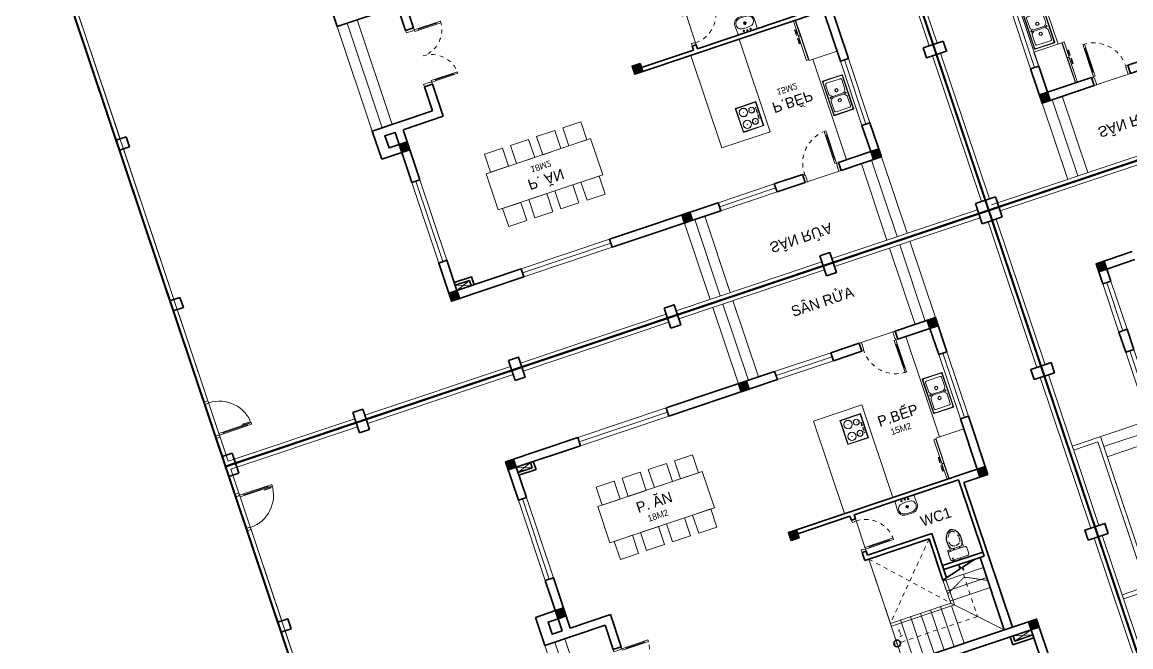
# Model space of a CAD drawing. Header units: metres. Extents: x 568336 to 569219, y 2065964 to 2066430.
# Drawn here: x 568348.01 to 568374.17, y 2066062.66 to 2066077.4 of the extents above; entities that cross this region are included whole.
import ezdxf

# ---------------------------------------------------------------- set-up
doc = ezdxf.new("R2010")
doc.units = ezdxf.units.M
for name, pattern in [('$AUDIT_BAD_LTYPE2', [0]), ('CENTER', [2, 1.25, -0.25, 0.25, -0.25]), ('DASHED', [0.75, 0.5, -0.25]), ('HIDDEN', [0.375, 0.25, -0.125]), ('HIDDEN2', [0.1875, 0.125, -0.0625]), ('xref-thap C (mb tang 32-2)$0$HIDDEN', [0.375, 0.25, -0.125]), ('Xref-VCMT-BT3 - tuong bao$0$HIDDEN', [0.375, 0.25, -0.125])]:
    doc.linetypes.add(name, pattern=pattern)
doc.layers.get('0').update_dxf_attribs({"linetype": 'CONTINUOUS'})
for name, color, linetype, lineweight in [('-CONCRETE', 1, 'CONTINUOUS', 35), ('-DOOR', 137, 'CONTINUOUS', 9), ('-FURNITURE', 46, 'CONTINUOUS', 9), ('-HIDE', 3, 'HIDDEN', 13), ('-KH', 143, 'CONTINUOUS', 13), ('-LINE1', 7, 'CONTINUOUS', 18), ('-RANH GIOI KHU DAT', 12, 'CENTER', 18), ('-TEXT', 7, 'CONTINUOUS', 15), ('-WALL', 4, 'CONTINUOUS', 35), ('Bighome_khuat', 251, 'DASHED', 5), ('CUA', 147, 'CONTINUOUS', 5), ('TEXT25', 2, 'CONTINUOUS', 13)]:
    doc.layers.add(name, color=color, linetype=linetype, lineweight=lineweight)
doc.styles.add('1', font='arial.ttf')
doc.styles.add('T1', font='', dxfattribs={"height": 200})
doc.styles.get('T1').set_extended_font_data('VNgeometric Light')

# ---------------------------------------------------------------- blocks, each defined once
blk = doc.blocks.new('A$C14986441')
at = {"ltscale": 3}
for p, q in [((-250, 420), (-250, -420)), ((240, 430), (-240, 430)), ((-200, 325), (-200, 87)), ((170, 355), (-170, 355)), ((200, 87), (200, 325)), ((250, -420), (250, 420)), ((-191, 66), (-149, 24)), ((-128, 15), (128, 15)), ((149, 24), (191, 66)), ((-200, -325), (-200, -87)), ((-191, -66), (-149, -24)), ((-128, -15), (128, -15)), ((149, -24), (191, -66)), ((200, -87), (200, -325)), ((-240, -430), (240, -430)), ((170, -355), (-170, -355))]:
    blk.add_line(p, q, dxfattribs=at)
blk.add_lwpolyline([(240, -390), (240, 390, 0.414214), (210, 420), (-210, 420, 0.414214), (-240, 390), (-240, -390, 0.414214), (-210, -420), (210, -420, 0.414214)], format="xyb", close=True, dxfattribs=at)
for centre, radius in [((-186, 0), 17.5), ((0, 125), 40), ((0, 125), 35), ((185, 0), 17.5), ((0, -125), 40), ((0, -125), 35)]:
    blk.add_circle(centre, radius, dxfattribs=at)
for centre, radius, start, end in [((-240, 420), 10, 90, 180), ((-170, 325), 30, 90, 180), ((170, 325), 30, 0, 90), ((240, 420), 10, 0, 90), ((-170, 87), 30, 180, 225), ((-128, 45), 30, 225, 270), ((128, 45), 30, 270, 315), ((170, 87), 30, 315, 0), ((-170, -87), 30, 135, 180), ((-128, -45), 30, 90, 135), ((128, -45), 30, 45, 90), ((170, -87), 30, 0, 45), ((-240, -420), 10, 180, 270), ((-170, -325), 30, 180, 270), ((170, -325), 30, 270, 0), ((240, -420), 10, 270, 0)]:
    blk.add_arc(centre, radius, start, end, dxfattribs=at)
blk = doc.blocks.new('A$C55AD6C8F')
at = {"ltscale": 3}
for p, q in [((-750, 624), (-750, 1000)), ((-750, 1000), (-704, 1000)), ((-704, 1000), (-704, 624)), ((0, 1000), (-695, 1000)), ((-695, 1000), (-695, 0)), ((0, 0), (0, 1000)), ((-704, 624), (-750, 624)), ((-750, 613), (-750, 18)), ((-704, 613), (-750, 613)), ((-704, 18), (-704, 613)), ((-750, 18), (-704, 18)), ((-695, 0), (0, 0))]:
    blk.add_line(p, q, dxfattribs=at)
at = {"ltscale": 3, "elevation": 0}
for points in [[(-750, 688), (-750, 657), (-790, 657), (-790, 788), (-771, 788), (-771, 688)], [(-750, 549), (-750, 580), (-790, 580), (-790, 449), (-771, 449), (-771, 549)]]:
    blk.add_lwpolyline(points, close=True, dxfattribs=at)
blk = doc.blocks.new('A$C5C575821')
at = {"layer": '-CONCRETE'}
h = blk.add_hatch(color=256, dxfattribs=at)
h.dxf.hatch_style = 1
h.paths.add_polyline_path([(0, 200), (0, 0), (200, 0), (200, 200)])
blk.add_lwpolyline([(0, 0), (200, 0), (200, 200), (0, 200)], close=True, dxfattribs=at)
blk = doc.blocks.new('LUOI M1')
at = {"layer": '-WALL'}
for p in [(-200, 13100), (4600, 13100), (8100, 13100), (-200, 9400), (4600, 9400), (8100, 9400), (-200, 5600), (4600, 5600), (8100, 5600), (-200, -200), (4600, -200), (8100, -200)]:
    blk.add_blockref('A$C5C575821', p, dxfattribs=at)
blk = doc.blocks.new('*U220')
at = {"color": 251}
blk.add_line((-70, 100), (-70, 700), dxfattribs=at)
for points in [[(-50, 0), (-50, 800), (-90, 800), (-90, 0)], [(-50, 100), (-90, 100), (-90, 700), (-50, 700)], [(-900, -200), (-840, -200), (-840, -40), (-850, -40), (-850, 0), (-900, 0)], [(0, -200), (-60, -200), (-60, -40), (-50, -40), (-50, 0), (0, 0)]]:
    blk.add_lwpolyline(points, close=True)
at = {"layer": 'Bighome_khuat', "linetype": 'Xref-VCMT-BT3 - tuong bao$0$HIDDEN'}
blk.add_arc((-50, 0), 800, 90, 180, dxfattribs=at)
blk = doc.blocks.new('BT1-T1')
at = {"layer": '-DOOR'}
for points in [[(196987, 46101), (197887, 46101)], [(204087, 45601), (204087, 44401)], [(195787, 45251), (195787, 43651)], [(204087, 43901), (204087, 42701)]]:
    blk.add_lwpolyline(points, dxfattribs=at)
for points in [[(203987, 44401), (204187, 44401), (204187, 45601), (203987, 45601)], [(195887, 45251), (195687, 45251), (195687, 43651), (195887, 43651)], [(203987, 42701), (204187, 42701), (204187, 43901), (203987, 43901)]]:
    blk.add_lwpolyline(points, close=True, dxfattribs=at)
at = {"layer": '-FURNITURE'}
blk.add_line((196487, 44901), (196487, 42401), dxfattribs=at)
at = {"layer": '-LINE1', "ltscale": 10}
for p, q in [((197687, 48001), (193787, 48001)), ((205937, 48001), (202187, 48001)), ((193787, 44226), (193787, 47851)), ((206087, 44226), (206087, 47851)), ((193787, 40226), (193787, 43976)), ((206087, 40226), (206087, 43976)), ((206087, 36226), (206087, 39976))]:
    blk.add_line(p, q, dxfattribs=at)
at = {"layer": '-LINE1'}
for p, q in [((204187, 42201), (206087, 42201)), ((205387, 42201), (205387, 38401)), ((204187, 41951), (205387, 41951)), ((205487, 42101), (206087, 42101)), ((205487, 42101), (205487, 38501)), ((204187, 41701), (205387, 41701)), ((205487, 38501), (206087, 38501)), ((204187, 38401), (206087, 38401))]:
    blk.add_line(p, q, dxfattribs=at)
for points in [[(195687, 48001), (195687, 46101)], [(195937, 48001), (195937, 46101)], [(196187, 48001), (196187, 46101)]]:
    blk.add_lwpolyline(points, dxfattribs=at)
at = {"layer": '-RANH GIOI KHU DAT', "linetype": 'HIDDEN', "ltscale": 10, "const_width": 50}
blk.add_lwpolyline([(193687, 28101), (206187, 28101), (206187, 48101), (193687, 48101)], close=True, dxfattribs=at)
at = {"layer": '-WALL'}
for p, q in [((195687, 46101), (196987, 46101)), ((195687, 45251), (195687, 46101)), ((196987, 45901), (196987, 46101)), ((197887, 46101), (201287, 46101)), ((197887, 45901), (197887, 46101)), ((203287, 46101), (204187, 46101)), ((204187, 45601), (204187, 46101)), ((195887, 45901), (196987, 45901)), ((195887, 45251), (195887, 45901)), ((197887, 45901), (201287, 45901)), ((203287, 45901), (203987, 45901)), ((203987, 45601), (203987, 45901)), ((203987, 45601), (204187, 45601)), ((203987, 43901), (203987, 44401))]:
    blk.add_line(p, q, dxfattribs=at)
for points in [[(193937, 47851), (193687, 47851), (193687, 48101), (193937, 48101)], [(205937, 47851), (206187, 47851), (206187, 48101), (205937, 48101)], [(193937, 43976), (193687, 43976), (193687, 44226), (193937, 44226)], [(205937, 43976), (206187, 43976), (206187, 44226), (205937, 44226)], [(205937, 39976), (206187, 39976), (206187, 40226), (205937, 40226)]]:
    blk.add_lwpolyline(points, close=True, dxfattribs=at)
for points in [[(196987, 45901), (196987, 46101)], [(197887, 45901), (197887, 46101)], [(195887, 45251), (195687, 45251)], [(203987, 44401), (204187, 44401), (204187, 43901)], [(203987, 43901), (204187, 43901)]]:
    blk.add_lwpolyline(points, dxfattribs=at)
at = {"layer": '-CONCRETE', "xscale": -1}
blk.add_blockref('LUOI M1', (203987, 32801), dxfattribs=at)
at = {"layer": '-DOOR', "rotation": 180}
blk.add_blockref('*U220', (196987, 45901), dxfattribs=at)
at = {"layer": '-FURNITURE', "rotation": 180}
for name, p in [('A$C55AD6C8F', (195887, 45901)), ('A$C14986441', (196175, 44417))]:
    blk.add_blockref(name, p, dxfattribs=at)
at = {"layer": '-TEXT', "color": 2}
blk.add_text('SÂN RỬA', height=250, dxfattribs=at).set_placement((196725, 47067))
blk = doc.blocks.new('*U227')
at = {"linetype": '$AUDIT_BAD_LTYPE2'}
for p, q in [((70, 100), (70, 700)), ((90, 700), (90, 100))]:
    blk.add_line(p, q, dxfattribs=at)
for points in [[(50, 700), (90, 700), (90, 800), (50, 800), (50, 700)], [(50, 703), (50, 100)], [(50, 100), (90, 100), (90, 0), (50, 0), (50, 100)]]:
    blk.add_lwpolyline(points)
for points in [[(118, 595), (118, 764), (90, 764), (90, 736), (113, 736), (113, 595)], [(0, 0), (50, 0), (50, -40), (60, -40), (60, -100), (0, -100)], [(900, 0), (850, 0), (850, -40), (840, -40), (840, -100), (900, -100)]]:
    blk.add_lwpolyline(points, close=True)
at = {"linetype": '$AUDIT_BAD_LTYPE2', "ltscale": 0.3}
blk.add_arc((50, 0), 800, 0, 90, dxfattribs=at)
blk = doc.blocks.new('*U226')
at = {"color": 251}
blk.add_line((-70, 100), (-70, 600), dxfattribs=at)
for points in [[(-50, 0), (-50, 700), (-90, 700), (-90, 0)], [(-50, 100), (-90, 100), (-90, 600), (-50, 600)], [(-800, -100), (-740, -100), (-740, -40), (-750, -40), (-750, 0), (-800, 0)], [(0, -100), (-60, -100), (-60, -40), (-50, -40), (-50, 0), (0, 0)]]:
    blk.add_lwpolyline(points, close=True)
at = {"layer": 'Bighome_khuat', "linetype": 'Xref-VCMT-BT3 - tuong bao$0$HIDDEN'}
blk.add_arc((-50, 0), 700, 90, 180, dxfattribs=at)
blk = doc.blocks.new('A$C23F441E4')
at = {"ltscale": 3}
blk.add_lwpolyline([(-300, 0), (-300, -510), (300, -510), (300, 0), (-300, 0)], dxfattribs=at)
for points in [[(-290, -10), (-290, -500), (290, -500), (290, -10)], [(-100, -46), (-15, -46), (-15, -56), (-100, -56)]]:
    blk.add_lwpolyline(points, close=True, dxfattribs=at)
for centre, radius in [((-147, -359), 100), ((-147, -359), 97), ((-139, -156), 70), ((-139, -156), 67), ((-139, -156), 2), ((37, -48), 6.6), ((147, -359), 100), ((147, -359), 97), ((74, -48), 6.6), ((139, -156), 70), ((139, -156), 67), ((112, -48), 6.6), ((139, -156), 2), ((160, -48), 6.6), ((-147, -359), 2), ((147, -359), 2)]:
    blk.add_circle(centre, radius, dxfattribs=at)
blk = doc.blocks.new('*U221')
for p, q in [((-1310, 550), (-1350, 550)), ((-1330, 100), (-1330, 550)), ((-90, 550), (-50, 550)), ((-70, 100), (-70, 550)), ((-1310, 100), (-1350, 100)), ((-90, 100), (-50, 100))]:
    blk.add_line(p, q)
for points in [[(-1350, 0), (-1310, 0), (-1310, 650), (-1350, 650)], [(-50, 0), (-90, 0), (-90, 650), (-50, 650)], [(-1400, -200), (-1340, -200), (-1340, -40), (-1350, -40), (-1350, 0), (-1400, 0)], [(0, -200), (-60, -200), (-60, -40), (-50, -40), (-50, 0), (0, 0)]]:
    blk.add_lwpolyline(points, close=True)
at = {"linetype": 'HIDDEN', "ltscale": 0.1}
for centre, start, end in [((-1350, 0), 0, 90), ((-50, 0), 90, 180)]:
    blk.add_arc(centre, 650, start, end, dxfattribs=at)
blk = doc.blocks.new('A$C18091ED7')
for p, q in [((0, -42), (0, 0)), ((146, -27), (179, -27)), ((146, -27), (146, -30)), ((146, -30), (166, -30)), ((153, -37), (146, -30)), ((152, 0), (152, -27)), ((152, 0), (179, 0)), ((153, -37), (166, -37)), ((153, -40), (153, -37)), ((153, -40), (178, -40)), ((153, -40), (178, -40)), ((153, -40), (153, -42)), ((185, -30), (166, -30)), ((178, -37), (166, -37)), ((168, -260), (228, -260)), ((185, -30), (178, -37)), ((178, -37), (178, -40)), ((178, -40), (178, -42)), ((179, 0), (179, -27)), ((179, -27), (185, -27)), ((185, -27), (185, -30)), ((-83, -267), (-83, -300)), ((-83, -278), (-83, -288)), ((-61, -290), (-83, -290)), ((-63, -265), (-81, -265)), ((-61, -267), (-61, -300)), ((61, -267), (61, -300)), ((61, -290), (83, -290)), ((63, -265), (81, -265)), ((83, -267), (83, -300)), ((83, -278), (83, -288)), ((165, -262), (165, -290)), ((168, -292), (207, -292)), ((231, -274), (231, -262))]:
    blk.add_line(p, q)
for points in [[(230, -219, -0.137407), (225, -235), (222, -241, -0.236081), (198, -255, -0.051961), (-198, -255, -0.236081), (-222, -241), (-225, -235, -0.137407), (-230, -219), (-230, -72, -0.198912), (-226, -63), (-209, -46, -0.198912), (-200, -42), (0, -42), (200, -42, -0.198912), (209, -46), (226, -63, -0.198912), (230, -72)], [(144, -619, -0.212405), (26, -734, -0.027685), (-1, -739, -0.022279), (-26, -734, -0.212405), (-144, -619, -0.142796), (-167, -428, -0.093005), (-128, -309, -0.256439), (-111, -300), (0, -300), (111, -300, -0.256439), (128, -309, -0.093005), (167, -428, -0.142796)]]:
    blk.add_lwpolyline(points, format="xyb", close=True)
at = {"linetype": 'xref-thap C (mb tang 32-2)$0$HIDDEN', "ltscale": 100}
blk.add_lwpolyline([(61, -669, -0.199031), (0, -699, -0.199031), (-61, -669, -0.218924), (-132, -478, -0.153791), (-112, -404, -0.236701), (0, -348, -0.236701), (112, -404, -0.153791), (132, -478, -0.218924)], format="xyb", close=True, dxfattribs=at)
blk.add_circle((166, -78), 13.9)
for centre, radius, start, end in [((168, -262), 2.47, 90, 180), ((-81, -267), 1.98, 90, 180), ((-63, -267), 1.98, 0, 90), ((63, -267), 1.98, 90, 180), ((81, -267), 1.98, 0, 90), ((168, -290), 2.47, 180, 270), ((207, -277), 15.5, 270, 306.4659), ((168, -225), 80.1, 306.4659, 320.3123), ((228, -274), 2.47, 320.3123, 0)]:
    blk.add_arc(centre, radius, start, end)
for points in [[(-156, -259), (-157, -267), (-164, -328), (-169, -385), (-184, -528), (-136, -679), (-50, -735), (-20, -741), (0, -744)], [(156, -259), (157, -267), (164, -328), (169, -385), (184, -528), (136, -679), (50, -735), (20, -741), (0, -744)]]:
    blk.add_open_spline(points, degree=3, knots=[130.613938, 130.613938, 130.613938, 130.613938, 152.852109, 311.129351, 417.703951, 561.383393, 697.692632, 710.812262, 710.812262, 710.812262, 710.812262])
blk = doc.blocks.new('A$Ca51cd422')
for p, q in [((167, 414), (224, 414)), ((195, 383), (195, 443)), ((267, 429), (324, 429)), ((295, 398), (295, 458)), ((367, 414), (424, 414)), ((395, 383), (395, 443)), ((249, 215), (342, 215)), ((295, 165), (295, 264))]:
    blk.add_line(p, q)
for points in [[(0, 200, 0.414214), (200, 0), (390, 0, 0.414214), (590, 200), (581, 446, 0.409799), (551, 475), (39, 475, 0.403607), (9, 446)], [(177, 40, 0.090773), (424, 43, 0.149887), (521, 96, 0.430722), (482, 321, 0.080637), (470, 327, 0.127732), (125, 329, 0.074208), (114, 325, 0.443092), (69, 96, 0.13364), (154, 46, 0.033617)]]:
    blk.add_lwpolyline(points, format="xyb", close=True)
for centre, radius in [((195, 414), 17.5), ((295, 429), 17.5), ((395, 414), 17.5), ((295, 215), 37.5), ((295, 215), 22.5), ((295, 215), 22.5)]:
    blk.add_circle(centre, radius)
blk = doc.blocks.new('BT4-T1')
at = {"layer": '-DOOR'}
for points in [[(192032, -114710), (192032, -114910), (189832, -114910), (189832, -114710)], [(196132, -114710), (196132, -114910), (194732, -114910), (194732, -114710)], [(198532, -115561), (198732, -115561), (198732, -117161), (198532, -117161)], [(188032, -115661), (188232, -115661), (188232, -117661), (188032, -117661)]]:
    blk.add_lwpolyline(points, close=True, dxfattribs=at)
for points in [[(192032, -114810), (189832, -114810)], [(196132, -114810), (194732, -114810)], [(196832, -114710), (197732, -114710)], [(198632, -115561), (198632, -117161)], [(188132, -117661), (188132, -115661)], [(195432, -118611), (195432, -119411)]]:
    blk.add_lwpolyline(points, dxfattribs=at)
at = {"layer": '-FURNITURE'}
for p, q in [((197932, -117411), (197932, -114910)), ((196432, -116110), (195232, -116110)), ((195232, -118411), (195232, -116110)), ((196432, -118411), (196432, -116110))]:
    blk.add_line(p, q, dxfattribs=at)
for points in [[(188587, -115040), (188232, -114910)], [(188587, -114910), (188232, -115040)], [(189869, -116403), (190319, -116403), (190319, -115953), (189869, -115953), (189869, -116403)], [(190519, -116403), (190969, -116403), (190969, -115953), (190519, -115953), (190519, -116403)], [(191169, -116403), (191619, -116403), (191619, -115953), (191169, -115953), (191169, -116403)], [(191819, -116403), (192269, -116403), (192269, -115953), (191819, -115953), (191819, -116403)], [(189762, -116403), (192362, -116403), (192362, -117303), (189762, -117303), (189762, -116403)], [(189869, -117303), (190319, -117303), (190319, -117753), (189869, -117753), (189869, -117303)], [(190519, -117303), (190969, -117303), (190969, -117753), (190519, -117753), (190519, -117303)], [(191169, -117303), (191619, -117303), (191619, -117753), (191169, -117753), (191169, -117303)], [(191819, -117303), (192269, -117303), (192269, -117753), (191819, -117753), (191819, -117303)], [(198082, -122541), (198532, -122411)], [(198082, -122411), (198532, -122541)]]:
    blk.add_lwpolyline(points, dxfattribs=at)
at = {"layer": '-HIDE', "ltscale": 10}
for points in [[(195432, -119611), (196932, -121211)], [(196932, -119611), (195432, -121211)]]:
    blk.add_lwpolyline(points, dxfattribs=at)
at = {"layer": '-KH', "linetype": 'HIDDEN2', "ltscale": 5}
blk.add_lwpolyline([(197432, -120661), (197432, -121711), (195351, -121711)], dxfattribs=at)
at = {"layer": '-LINE1'}
for p, q in [((184982, -112810), (181832, -112810)), ((181832, -112810), (181832, -113410)), ((188857, -112810), (185232, -112810)), ((192732, -112810), (189107, -112810)), ((196607, -112810), (192982, -112810)), ((200482, -112810), (196857, -112810)), ((181832, -113410), (181732, -113410)), ((181832, -114310), (181732, -114310)), ((181832, -114310), (181832, -127669)), ((195432, -122211), (195432, -119611)), ((195432, -121211), (195432, -119611)), ((197002, -120623), (197002, -121281)), ((196932, -120642), (196932, -121211)), ((196932, -121211), (195432, -121211)), ((197002, -121281), (195432, -121281)), ((195682, -122211), (195682, -121211)), ((195932, -122211), (195932, -121211)), ((196182, -122211), (196182, -121211)), ((196432, -122211), (196432, -121211)), ((196682, -122211), (196682, -121211)), ((196932, -122211), (196932, -121281))]:
    blk.add_line(p, q, dxfattribs=at)
at = {"layer": '-LINE1', "ltscale": 10}
for p, q in [((181832, -116585), (181832, -112960)), ((200632, -116585), (200632, -112960)), ((181832, -120585), (181832, -116835)), ((200632, -120585), (200632, -116835)), ((181832, -124585), (181832, -120835)), ((200632, -124585), (200632, -120835))]:
    blk.add_line(p, q, dxfattribs=at)
at = {"layer": '-LINE1'}
for points in [[(193832, -114710), (193832, -112810)], [(194082, -114710), (194082, -112810)], [(194332, -114710), (194332, -112810)], [(198232, -114710), (198232, -112810)], [(198482, -114710), (198482, -112810)], [(198732, -114710), (198732, -112810)], [(187532, -119111), (187532, -121711)], [(187782, -119111), (187782, -121711)], [(188032, -119111), (188032, -121711)], [(196932, -120661), (197932, -120661)], [(196932, -120911), (197932, -120911)], [(196932, -121161), (197932, -121161)], [(196932, -121211), (197932, -122211)]]:
    blk.add_lwpolyline(points, dxfattribs=at)
at = {"layer": '-LINE1', "const_width": 20}
blk.add_lwpolyline([(197932, -120981), (197432, -120731), (196932, -120981)], dxfattribs=at)
at = {"layer": '-RANH GIOI KHU DAT', "linetype": 'HIDDEN', "ltscale": 10, "const_width": 50}
blk.add_lwpolyline([(200732, -112710), (181732, -112710), (181732, -127710), (186732, -132710), (200732, -132710)], close=True, dxfattribs=at)
at = {"layer": '-WALL'}
for p, q in [((189832, -114710), (188032, -114710)), ((194732, -114710), (192032, -114710)), ((196832, -114710), (196132, -114710)), ((198732, -114710), (197732, -114710)), ((198732, -115561), (198732, -114710)), ((189832, -114910), (188232, -114910)), ((188232, -115040), (188587, -115040)), ((188232, -115110), (188657, -115110)), ((188587, -115040), (188587, -114910)), ((188657, -115110), (188657, -114910)), ((194732, -114910), (192032, -114910)), ((196832, -114910), (196132, -114910)), ((198532, -114910), (197732, -114910)), ((198532, -115561), (198532, -114910)), ((198532, -118411), (198532, -117161)), ((198732, -118611), (198732, -117161)), ((188232, -117661), (188032, -117661)), ((188232, -118911), (188232, -117661)), ((188032, -118411), (187532, -118411)), ((187532, -118411), (187532, -119111)), ((198532, -118411), (194032, -118411)), ((195332, -118511), (194032, -118511)), ((195332, -118611), (195332, -118511)), ((195432, -118611), (195432, -118511)), ((198032, -118511), (195432, -118511)), ((198032, -120411), (198032, -118511)), ((195332, -118611), (195432, -118611)), ((198132, -122211), (198132, -118611)), ((198132, -118611), (198732, -118611)), ((189232, -118911), (189232, -119711)), ((187532, -119111), (189032, -119111)), ((189032, -119111), (189032, -119711)), ((195332, -119611), (195332, -119411)), ((195332, -119411), (195432, -119411)), ((195432, -119511), (195432, -119411)), ((197032, -119511), (195432, -119511)), ((197032, -120615), (197032, -119511)), ((189232, -119711), (189032, -119711)), ((196932, -119611), (195332, -119611)), ((196932, -120642), (196932, -119611)), ((198032, -120311), (197032, -120311)), ((198032, -120411), (197032, -120411)), ((197932, -122211), (197932, -120411)), ((189032, -121111), (189032, -121711)), ((189232, -121111), (189032, -121111)), ((189232, -121111), (189232, -121911)), ((189032, -121711), (187532, -121711)), ((187532, -122411), (187532, -121711)), ((198532, -122411), (195032, -122411)), ((198012, -122611), (198012, -122411)), ((198082, -122541), (198082, -122411)), ((198532, -122611), (198012, -122611)), ((198532, -122541), (198082, -122541))]:
    blk.add_line(p, q, dxfattribs=at)
for points in [[(181982, -112960), (181732, -112960), (181732, -112710), (181982, -112710)], [(184982, -112960), (184982, -112710), (185232, -112710), (185232, -112960)], [(188857, -112960), (188857, -112710), (189107, -112710), (189107, -112960)], [(192732, -112960), (192732, -112710), (192982, -112710), (192982, -112960)], [(196607, -112960), (196607, -112710), (196857, -112710), (196857, -112960)], [(200482, -112960), (200732, -112960), (200732, -112710), (200482, -112710)], [(181982, -116835), (181732, -116835), (181732, -116585), (181982, -116585)], [(200482, -116835), (200732, -116835), (200732, -116585), (200482, -116585)], [(181982, -120835), (181732, -120835), (181732, -120585), (181982, -120585)], [(200482, -120835), (200732, -120835), (200732, -120585), (200482, -120585)]]:
    blk.add_lwpolyline(points, close=True, dxfattribs=at)
for points in [[(188232, -114910), (188232, -115661), (188032, -115661), (188032, -114710)], [(189832, -114710), (189832, -114910)], [(192032, -114710), (192032, -114910)], [(194732, -114710), (194732, -114910)], [(196132, -114710), (196132, -114910)], [(196832, -114910), (196832, -114710)], [(197732, -114910), (197732, -114710)], [(198532, -115561), (198732, -115561)], [(198532, -117161), (198732, -117161)], [(188032, -117661), (188032, -118911), (187782, -118911), (187782, -118611), (188032, -118611)], [(189232, -118911), (188232, -118911)], [(197792, -120411), (197468, -120498), (197468, -120564), (197400, -120436), (197400, -120516), (196932, -120642)], [(195032, -122211), (198732, -122211), (198732, -124411), (198532, -124411)], [(198532, -122411), (198532, -124411)]]:
    blk.add_lwpolyline(points, dxfattribs=at)
blk.add_circle((195432, -121711), 80.5, dxfattribs=at)
at = {"layer": '-DOOR', "xscale": -1, "rotation": 180}
blk.add_blockref('*U220', (197732, -114910), dxfattribs=at)
at = {"layer": '-DOOR', "rotation": 270}
for name, p in [('*U226', (195432, -119411)), ('*U221', (189232, -121111))]:
    blk.add_blockref(name, p, dxfattribs=at)
at = {"layer": '-FURNITURE', "xscale": -1, "rotation": 180}
for name, p in [('A$C14986441', (198224, -116415)), ('A$C55AD6C8F', (198532, -117411))]:
    blk.add_blockref(name, p, dxfattribs=at)
at = {"layer": '-FURNITURE'}
for name, p, rotation in [('A$C23F441E4', (196335, -116593), 270), ('A$C18091ED7', (197482, -120311), 180)]:
    blk.add_blockref(name, p, dxfattribs=dict(at, rotation=rotation))
at = {"layer": '-FURNITURE', "xscale": -0.8305084745762712, "yscale": 0.8305084745762712, "zscale": 0.8305084745762712}
blk.add_blockref('A$Ca51cd422', (196927, -118905), dxfattribs=at)
at = {"layer": '-WALL', "xscale": -1}
for p in [(188232, -114910), (194032, -114910), (198732, -114910), (188232, -118611), (194032, -118611), (198732, -118611), (198732, -122411)]:
    blk.add_blockref('A$C5C575821', p, dxfattribs=at)
at = {"layer": 'CUA', "rotation": 270}
blk.add_blockref('*U227', (181832, -113410), dxfattribs=at)
at = {"layer": '-TEXT', "color": 2}
for s, p in [('SÂN RỬA', (195560, -113629)), ('P.BẾP', (196667, -116739)), ('P. ĂN', (190620, -116853)), ('WC1', (196876, -119293))]:
    blk.add_text(s, height=250, dxfattribs=at).set_placement(p)
at = {"layer": '-TEXT', "style": '1', "width": 0.75}
blk.add_text('1', height=180, dxfattribs=at).set_placement((195523, -121587))
at = {"layer": 'TEXT25', "style": 'T1'}
for s, p in [('15M2', (196877, -117013)), ('18M2', (190789, -117127))]:
    blk.add_text(s, height=150, rotation=0, dxfattribs=at).set_placement(p)

msp = doc.modelspace()

# ---------------------------------------------------------------- block references
at = {"layer": '-KH', "yscale": 0.001, "zscale": 0.001}
for name, p, xscale, rotation in [('BT1-T1', (568171.894, 2066056.941), -0.001, 198.5514997543399), ('BT4-T1', (568216.379, 2065902.245), -0.0009999999999999998, 198.5515003604368), ('BT1-T1', (568581.598, 2066092.961), -0.001, 18.55150051778948), ('BT4-T1', (568144.659, 2066115.952), 0.001, 18.55150051778719)]:
    msp.add_blockref(name, p, dxfattribs=dict(at, xscale=xscale, rotation=rotation))

doc.saveas('drawing.dxf')
